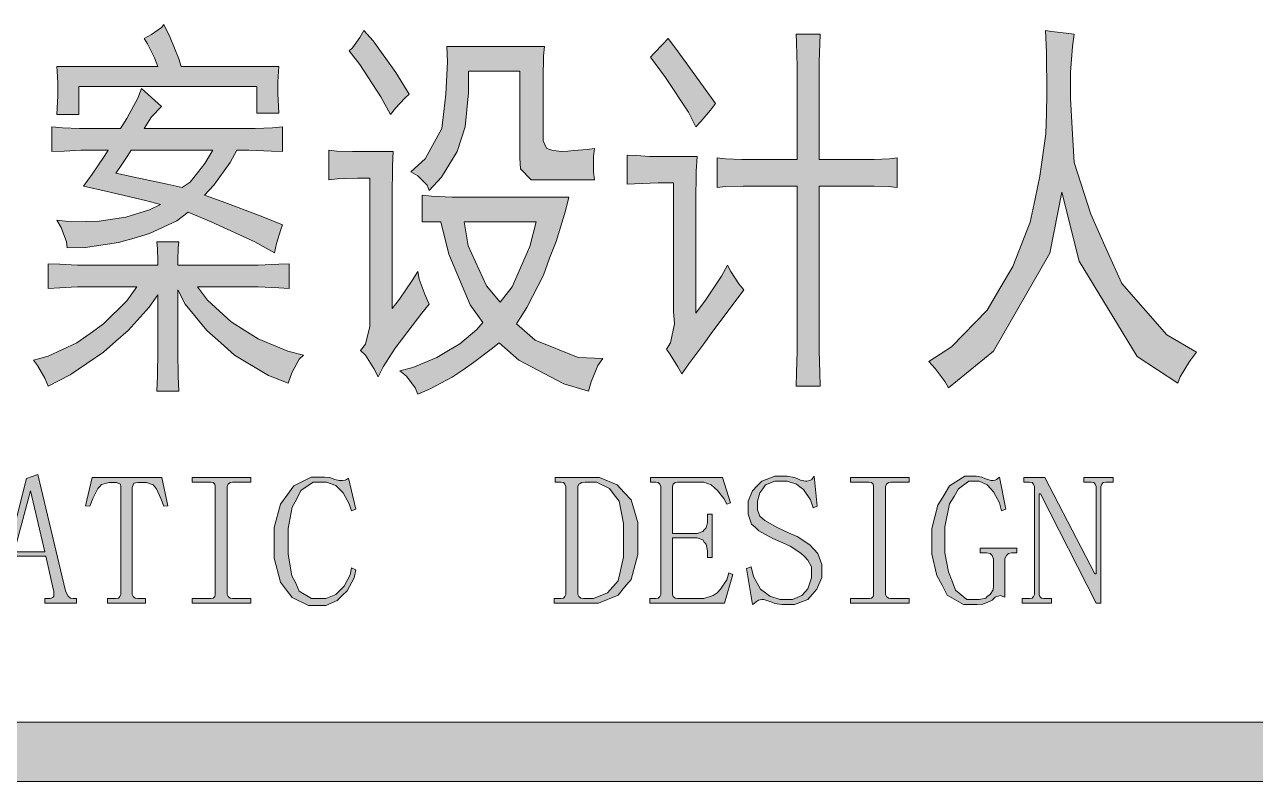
# Model space of a CAD drawing. Header units: millimetres. Extents: x 0 to 414, y 0 to 292.
# Drawn here: x 359.14 to 367.93, y 66.92 to 72.33 of the extents above; entities that cross this region are included whole.
import ezdxf

# ---------------------------------------------------------------- set-up
doc = ezdxf.new("R2010")
doc.units = ezdxf.units.MM

msp = doc.modelspace()

# ---------------------------------------------------------------- hatches: boundary and pattern name
h = msp.add_hatch(color=0)
h.dxf.hatch_style = 2
h.paths.add_polyline_path([(360.133194, 72.3265), (360.179056, 72.234778), (360.239028, 72.083083), (360.256667, 72.026639), (360.955167, 72.026639), (360.951639, 71.994889), (360.948111, 71.917278), (360.948111, 71.871417), (360.948111, 71.832611), (360.951639, 71.744417), (360.955167, 71.695028), (360.796417, 71.695028), (360.796417, 71.885528), (359.526417, 71.885528), (359.526417, 71.684444), (359.367667, 71.684444), (359.371194, 71.730306), (359.374722, 71.8185), (359.374722, 71.860833), (359.374722, 71.910222), (359.371194, 71.994889), (359.367667, 72.026639), (360.090861, 72.026639), (360.066167, 72.090139), (360.016778, 72.188917), (359.992083, 72.227722), (360.045, 72.255944), (360.115556, 72.305333)])
h = msp.add_hatch(color=0)
h.dxf.hatch_style = 2
h.paths.add_polyline_path([(361.561944, 72.284167), (361.628972, 72.210083), (361.79125, 71.984306), (361.8865, 71.829083), (361.85475, 71.800861), (361.787722, 71.730306), (361.752444, 71.684444), (361.681889, 71.811444), (361.533722, 72.04075), (361.456111, 72.139528), (361.480806, 72.160694), (361.533722, 72.234778)])
h = msp.add_hatch(color=0)
h.dxf.hatch_style = 2
h.paths.add_polyline_path([(365.597722, 69.920556), (365.76, 70.026389), (366.014, 70.287444), (366.105722, 70.442667), (366.197444, 70.597889), (366.320917, 70.915389), (366.356194, 71.081194), (366.391472, 71.243472), (366.433806, 71.546861), (366.437333, 71.6915), (366.440861, 71.832611), (366.437333, 72.128944), (366.430278, 72.284167), (366.472611, 72.277111), (366.578444, 72.266528), (366.634889, 72.259472), (366.624306, 72.171278), (366.610194, 71.987833), (366.610194, 71.896111), (366.610194, 71.800861), (366.620778, 71.585667), (366.627833, 71.462194), (366.634889, 71.34225), (366.754833, 70.971833), (366.864194, 70.724889), (366.977083, 70.477944), (367.298111, 70.111056), (367.509778, 69.987583), (367.460389, 69.920556), (367.393361, 69.811194), (367.375722, 69.765333), (367.086444, 69.955833), (366.670167, 70.636694), (366.546694, 71.130583), (366.462028, 70.693139), (366.059861, 69.994639), (365.738833, 69.733583), (365.714139, 69.775917), (365.643583, 69.871167)])
h = msp.add_hatch(color=0)
h.dxf.hatch_style = 2
h.paths.add_polyline_path([(363.735056, 72.227722), (363.787972, 72.157167), (363.957306, 71.924333), (364.073722, 71.762056), (364.038444, 71.716194), (363.967889, 71.635056), (363.932611, 71.59625), (363.879694, 71.702083), (363.717417, 71.949028), (363.608056, 72.093667), (363.636278, 72.121889), (363.699778, 72.188917)])
h = msp.add_hatch(color=0)
h.dxf.hatch_style = 2
h.paths.add_polyline_path([(364.655806, 71.363417), (364.655806, 71.917278), (364.655806, 72.026639), (364.652278, 72.1995), (364.64875, 72.259472), (364.821611, 72.259472), (364.818083, 72.188917), (364.814556, 72.061917), (364.814556, 72.005472), (364.814556, 71.363417), (365.15675, 71.363417), (365.206139, 71.363417), (365.3155, 71.366944), (365.371944, 71.374), (365.371944, 71.162333), (365.308444, 71.169389), (365.206139, 71.172917), (365.163806, 71.172917), (364.814556, 71.172917), (364.814556, 70.065194), (364.814556, 69.998167), (364.818083, 69.839417), (364.821611, 69.744167), (364.64875, 69.744167), (364.652278, 69.839417), (364.655806, 69.994639), (364.655806, 70.054611), (364.655806, 71.172917), (364.33125, 71.172917), (364.271278, 71.172917), (364.144278, 71.169389), (364.084306, 71.162333), (364.084306, 71.374), (364.144278, 71.366944), (364.260694, 71.363417), (364.317139, 71.363417)])
h = msp.add_hatch(color=0)
h.dxf.hatch_style = 2
h.paths.add_polyline_path([(362.828417, 71.218778), (362.757861, 71.218778), (362.68025, 71.296389), (362.676722, 71.374), (362.676722, 71.994889), (362.309833, 71.994889), (362.309833, 71.839667), (362.285139, 71.59625), (362.256917, 71.508056), (362.228694, 71.419861), (362.115806, 71.236417), (362.027611, 71.141167), (362.0135, 71.179972), (361.946472, 71.247), (361.897083, 71.275222), (361.999389, 71.366944), (362.119333, 71.585667), (362.133444, 71.705611), (362.147556, 71.829083), (362.158139, 72.061917), (362.154611, 72.171278), (362.853111, 72.171278), (362.846056, 72.10425), (362.842528, 71.938444), (362.842528, 71.839667), (362.842528, 71.539806), (362.842528, 71.497472), (362.867222, 71.444556), (362.888389, 71.433972), (362.913083, 71.426917), (362.976583, 71.419861), (363.018917, 71.423389), (363.06125, 71.426917), (363.1565, 71.433972), (363.209417, 71.441028), (363.202361, 71.384583), (363.202361, 71.275222), (363.209417, 71.218778)])
h = msp.add_hatch(color=0)
h.paths.add_polyline_path([(360.115556, 71.740889), (360.045, 71.666806), (359.992083, 71.585667), (360.729389, 71.585667), (360.785833, 71.585667), (360.909306, 71.589194), (360.979861, 71.59625), (360.979861, 71.419861), (360.90225, 71.423389), (360.739972, 71.430444), (360.655306, 71.430444), (360.605917, 71.34225), (360.4895, 71.179972), (360.422472, 71.109417), (360.549472, 71.063556), (360.828167, 70.957722), (360.979861, 70.89775), (360.969278, 70.862472), (360.937528, 70.763694), (360.923417, 70.696667), (360.782306, 70.774278), (360.471861, 70.918917), (360.306056, 70.985944), (360.224917, 70.925972), (360.030889, 70.83425), (359.921528, 70.8025), (359.808639, 70.77075), (359.572278, 70.735472), (359.44175, 70.731944), (359.438222, 70.774278), (359.399417, 70.876583), (359.367667, 70.9295), (359.469972, 70.918917), (359.671056, 70.922444), (359.766306, 70.936556), (359.861556, 70.950667), (360.030889, 71.003583), (360.1085, 71.042389), (360.002667, 71.070611), (359.7275, 71.134111), (359.558167, 71.172917), (359.621667, 71.257583), (359.706333, 71.384583), (359.734556, 71.430444), (359.575806, 71.430444), (359.540528, 71.430444), (359.420583, 71.423389), (359.332389, 71.419861), (359.332389, 71.59625), (359.41, 71.589194), (359.529944, 71.585667), (359.575806, 71.585667), (359.82275, 71.585667), (359.868611, 71.656222), (359.946222, 71.800861), (359.974444, 71.871417)])
h.paths.add_polyline_path([(359.791, 71.264639), (359.921528, 71.236417), (360.157889, 71.187028), (360.263722, 71.162333), (360.320167, 71.201139), (360.426, 71.335194), (360.482444, 71.430444), (359.900361, 71.430444), (359.875667, 71.391639), (359.819222, 71.306972)])
h = msp.add_hatch(color=0)
h.dxf.hatch_style = 2
h.paths.add_polyline_path([(361.770083, 71.419861), (361.766556, 71.317556), (361.763028, 71.095306), (361.763028, 70.975361), (361.763028, 70.298028), (361.815944, 70.365056), (361.907667, 70.499111), (361.946472, 70.562611), (361.957056, 70.509694), (361.999389, 70.393278), (362.027611, 70.329778), (361.974694, 70.266278), (361.875917, 70.13575), (361.830056, 70.075778), (361.784194, 70.015806), (361.699528, 69.88175), (361.66425, 69.811194), (361.6325, 69.871167), (361.572528, 69.966417), (361.53725, 69.998167), (361.572528, 70.044028), (361.604278, 70.171028), (361.604278, 70.252167), (361.604278, 71.229361), (361.516083, 71.229361), (361.371444, 71.225833), (361.311472, 71.218778), (361.311472, 71.430444), (361.367917, 71.423389), (361.480806, 71.419861), (361.53725, 71.419861)])
h = msp.add_hatch(color=0)
h.dxf.hatch_style = 2
h.paths.add_polyline_path([(363.943194, 71.384583), (363.936139, 71.27875), (363.932611, 71.0565), (363.932611, 70.940083), (363.932611, 70.266278), (364.003167, 70.358), (364.116056, 70.530861), (364.158389, 70.608472), (364.183083, 70.562611), (364.239528, 70.474417), (364.274806, 70.432083), (364.041972, 70.121639), (363.989056, 70.047556), (363.883222, 69.902917), (363.833833, 69.832361), (363.805611, 69.88175), (363.749167, 69.969944), (363.724472, 70.00875), (363.752694, 70.054611), (363.780917, 70.188667), (363.773861, 70.276861), (363.773861, 71.197611), (363.6645, 71.197611), (363.495167, 71.190556), (363.44225, 71.187028), (363.44225, 71.395167), (363.509278, 71.391639), (363.601, 71.384583), (363.625694, 71.384583)])
h = msp.add_hatch(color=0)
h.paths.add_polyline_path([(361.978222, 71.109417), (362.04525, 71.102361), (362.193417, 71.095306), (362.278083, 71.095306), (363.025972, 71.095306), (363.001278, 70.996528), (362.93425, 70.777806), (362.888389, 70.657861), (362.846056, 70.537917), (362.726111, 70.305083), (362.652028, 70.188667), (362.786083, 70.07225), (363.093, 69.948778), (363.269389, 69.941722), (363.234111, 69.892333), (363.184722, 69.775917), (363.167083, 69.708889), (362.990694, 69.761806), (362.669667, 69.931139), (362.528556, 70.054611), (362.472111, 70.00875), (362.345111, 69.9135), (362.271028, 69.860583), (362.193417, 69.807667), (362.031139, 69.723), (361.946472, 69.687722), (361.928833, 69.733583), (361.865333, 69.814722), (361.819472, 69.853528), (361.911194, 69.878222), (362.084056, 69.948778), (362.165194, 69.998167), (362.246333, 70.047556), (362.369806, 70.149861), (362.412139, 70.19925), (362.320417, 70.32625), (362.168722, 70.686083), (362.112278, 70.918917), (361.978222, 70.918917)])
h.paths.add_polyline_path([(362.535611, 70.343889), (362.620278, 70.45325), (362.747278, 70.742528), (362.793139, 70.918917), (362.278083, 70.918917), (362.306306, 70.746056), (362.436833, 70.460306)])
h = msp.add_hatch(color=0)
h.dxf.hatch_style = 2
h.paths.add_polyline_path([(360.090861, 70.608472), (360.090861, 70.640222), (360.087333, 70.724889), (360.083806, 70.774278), (360.239028, 70.774278), (360.2355, 70.731944), (360.231972, 70.647278), (360.231972, 70.608472), (360.729389, 70.608472), (360.807, 70.608472), (360.955167, 70.615528), (361.02925, 70.619056), (361.02925, 70.442667), (360.955167, 70.446194), (360.807, 70.45325), (360.729389, 70.45325), (360.373083, 70.45325), (360.443639, 70.358), (360.612972, 70.202778), (360.71175, 70.142806), (360.807, 70.082833), (361.018667, 69.994639), (361.131556, 69.966417), (361.099806, 69.938194), (361.046889, 69.839417), (361.022194, 69.765333), (360.881083, 69.821778), (360.637667, 69.966417), (360.538889, 70.054611), (360.440111, 70.142806), (360.284889, 70.329778), (360.231972, 70.432083), (360.231972, 70.054611), (360.231972, 69.987583), (360.2355, 69.814722), (360.239028, 69.708889), (360.083806, 69.708889), (360.087333, 69.814722), (360.090861, 69.998167), (360.090861, 70.075778), (360.090861, 70.396806), (360.027361, 70.308611), (359.879194, 70.142806), (359.791, 70.065194), (359.702806, 69.987583), (359.462917, 69.825306), (359.307694, 69.744167), (359.283, 69.800611), (359.230083, 69.892333), (359.201861, 69.931139), (359.307694, 69.959361), (359.512306, 70.054611), (359.607556, 70.121639), (359.702806, 70.188667), (359.868611, 70.354472), (359.939167, 70.45325), (359.565222, 70.45325), (359.515833, 70.45325), (359.388833, 70.446194), (359.307694, 70.442667), (359.307694, 70.619056), (359.388833, 70.615528), (359.515833, 70.608472), (359.565222, 70.608472)])
h = msp.add_hatch(color=0)
h.paths.add_polyline_path([(359.290056, 68.530611), (359.053694, 68.530611), (359.007833, 68.329528), (359.000778, 68.308361), (359.000778, 68.269556), (359.007833, 68.255444), (359.011361, 68.241333), (359.036056, 68.227222), (359.053694, 68.227222), (359.067806, 68.227222), (359.067806, 68.195472), (358.873778, 68.195472), (358.873778, 68.227222), (358.891417, 68.227222), (358.902, 68.227222), (358.919639, 68.23075), (358.93375, 68.244861), (358.944333, 68.266028), (358.947861, 68.283667), (359.152472, 69.084472), (359.233611, 69.112694), (359.431167, 68.283667), (359.438222, 68.266028), (359.448806, 68.244861), (359.466444, 68.23075), (359.484083, 68.227222), (359.494667, 68.227222), (359.508778, 68.227222), (359.508778, 68.195472), (359.283, 68.195472), (359.283, 68.227222), (359.304167, 68.227222), (359.321806, 68.227222), (359.339444, 68.234278), (359.3465, 68.244861), (359.3465, 68.280139), (359.342972, 68.297778)])
h.paths.add_polyline_path([(359.180694, 68.996278), (359.064278, 68.562361), (359.283, 68.562361)])
h = msp.add_hatch(color=0)
h.dxf.hatch_style = 2
h.paths.add_polyline_path([(364.5535, 68.625861), (364.482944, 68.657611), (364.384167, 68.710528), (364.359472, 68.735222), (364.33125, 68.759917), (364.306556, 68.830472), (364.306556, 68.879861), (364.306556, 68.922194), (364.338306, 68.996278), (364.370056, 69.031556), (364.405333, 69.066833), (364.497056, 69.102111), (364.557028, 69.102111), (364.58525, 69.102111), (364.634639, 69.091528), (364.655806, 69.084472), (364.6805, 69.073889), (364.715778, 69.066833), (364.726361, 69.066833), (364.747528, 69.070361), (364.761639, 69.077417), (364.772222, 69.091528), (364.779278, 69.102111), (364.800444, 68.886917), (364.772222, 68.876333), (364.751056, 68.932778), (364.701667, 69.006861), (364.676972, 69.0245), (364.652278, 69.045667), (364.58525, 69.066833), (364.546444, 69.066833), (364.497056, 69.066833), (364.430028, 69.038611), (364.412389, 69.010389), (364.391222, 68.982167), (364.373583, 68.922194), (364.373583, 68.890444), (364.373583, 68.862222), (364.391222, 68.816361), (364.408861, 68.798722), (364.4265, 68.784611), (364.518222, 68.731694), (364.595833, 68.696417), (364.655806, 68.671722), (364.747528, 68.61175), (364.77575, 68.58), (364.803972, 68.54825), (364.832194, 68.470639), (364.832194, 68.424778), (364.832194, 68.378917), (364.796917, 68.29425), (364.765167, 68.255444), (364.733417, 68.220167), (364.638167, 68.184889), (364.574667, 68.184889), (364.546444, 68.184889), (364.497056, 68.191944), (364.475889, 68.202528), (364.454722, 68.209583), (364.419444, 68.220167), (364.405333, 68.220167), (364.380639, 68.216639), (364.366528, 68.206056), (364.348889, 68.191944), (364.338306, 68.184889), (364.295972, 68.442417), (364.327722, 68.453), (364.345361, 68.385972), (364.39475, 68.29425), (364.430028, 68.269556), (364.461778, 68.244861), (364.535861, 68.220167), (364.578194, 68.220167), (364.624056, 68.220167), (364.691083, 68.248389), (364.71225, 68.273083), (364.733417, 68.297778), (364.758111, 68.375389), (364.758111, 68.424778), (364.758111, 68.453), (364.733417, 68.502389), (364.708722, 68.527083), (364.684028, 68.551778), (364.606417, 68.601167)])
h = msp.add_hatch(color=0)
h.dxf.hatch_style = 2
h.paths.add_polyline_path([(365.922278, 69.066833), (365.883472, 69.066833), (365.809389, 69.010389), (365.777639, 68.957472), (365.745889, 68.904556), (365.710611, 68.73875), (365.710611, 68.629389), (365.710611, 68.555306), (365.738833, 68.417722), (365.763528, 68.350694), (365.788222, 68.287194), (365.869361, 68.220167), (365.925806, 68.220167), (365.957556, 68.220167), (366.003417, 68.23075), (366.017528, 68.244861), (366.035167, 68.255444), (366.056333, 68.290722), (366.059861, 68.315417), (366.059861, 68.491806), (366.059861, 68.509444), (366.049278, 68.534139), (366.035167, 68.54825), (366.010472, 68.555306), (365.996361, 68.555306), (365.964611, 68.555306), (365.964611, 68.587056), (366.225667, 68.587056), (366.225667, 68.555306), (366.200972, 68.555306), (366.186861, 68.555306), (366.165694, 68.54825), (366.151583, 68.534139), (366.141, 68.512972), (366.141, 68.498861), (366.141, 68.237806), (366.126889, 68.241333), (366.10925, 68.248389), (366.091611, 68.244861), (366.081028, 68.241333), (366.070444, 68.237806), (366.049278, 68.216639), (366.014, 68.199), (365.999889, 68.195472), (365.98225, 68.188417), (365.943444, 68.184889), (365.922278, 68.184889), (365.844667, 68.184889), (365.72825, 68.251917), (365.692972, 68.322472), (365.654167, 68.393028), (365.618889, 68.544722), (365.618889, 68.629389), (365.618889, 68.728167), (365.661222, 68.893972), (365.703556, 68.964528), (365.745889, 69.031556), (365.85525, 69.102111), (365.922278, 69.102111), (365.936389, 69.102111), (365.975194, 69.095056), (365.996361, 69.084472), (366.017528, 69.077417), (366.042222, 69.070361), (366.056333, 69.070361), (366.070444, 69.073889), (366.081028, 69.077417), (366.102194, 69.095056), (366.148056, 68.86575), (366.116306, 68.855167), (366.102194, 68.911611), (366.059861, 68.989222), (366.038694, 69.013917), (366.014, 69.038611), (365.957556, 69.066833)])
h = msp.add_hatch(color=0)
h.dxf.hatch_style = 2
h.paths.add_polyline_path([(360.002667, 68.195472), (359.731028, 68.195472), (359.731028, 68.227222), (359.776889, 68.227222), (359.791, 68.227222), (359.808639, 68.23075), (359.819222, 68.241333), (359.826278, 68.255444), (359.826278, 68.266028), (359.826278, 69.003333), (359.826278, 69.0245), (359.82275, 69.045667), (359.794528, 69.05625), (359.776889, 69.05625), (359.741611, 69.05625), (359.688694, 69.042139), (359.674583, 69.028028), (359.660472, 69.013917), (359.625194, 68.943361), (359.604028, 68.886917), (359.572278, 68.890444), (359.621667, 69.091528), (360.119083, 69.091528), (360.161417, 68.890444), (360.133194, 68.886917), (360.112028, 68.943361), (360.080278, 69.010389), (360.069694, 69.0245), (360.055583, 69.038611), (360.009722, 69.05625), (359.970917, 69.05625), (359.946222, 69.05625), (359.918, 69.052722), (359.907417, 69.020972), (359.907417, 68.996278), (359.907417, 68.266028), (359.907417, 68.255444), (359.914472, 68.241333), (359.928583, 68.23075), (359.946222, 68.227222), (359.956806, 68.227222), (360.002667, 68.227222)])
h = msp.add_hatch(color=0)
h.dxf.hatch_style = 2
h.paths.add_polyline_path([(360.334278, 69.059778), (360.334278, 69.091528), (360.754083, 69.091528), (360.754083, 69.059778), (360.634139, 69.059778), (360.623556, 69.059778), (360.605917, 69.05625), (360.591806, 69.045667), (360.58475, 69.028028), (360.58475, 69.017444), (360.58475, 68.266028), (360.58475, 68.255444), (360.591806, 68.241333), (360.605917, 68.23075), (360.623556, 68.227222), (360.634139, 68.227222), (360.754083, 68.227222), (360.754083, 68.195472), (360.334278, 68.195472), (360.334278, 68.227222), (360.454222, 68.227222), (360.468333, 68.227222), (360.485972, 68.23075), (360.496556, 68.241333), (360.500083, 68.255444), (360.500083, 68.266028), (360.500083, 69.017444), (360.500083, 69.028028), (360.496556, 69.045667), (360.485972, 69.05625), (360.468333, 69.059778), (360.454222, 69.059778)])
h = msp.add_hatch(color=0)
h.dxf.hatch_style = 2
h.paths.add_polyline_path([(361.240917, 68.177833), (361.166833, 68.177833), (361.050417, 68.234278), (361.008083, 68.287194), (360.96575, 68.343639), (360.919889, 68.5165), (360.919889, 68.636444), (360.919889, 68.735222), (360.96575, 68.901028), (361.011611, 68.964528), (361.061, 69.031556), (361.184472, 69.095056), (361.262083, 69.095056), (361.279722, 69.095056), (361.318528, 69.091528), (361.336167, 69.084472), (361.353806, 69.077417), (361.385556, 69.070361), (361.399667, 69.070361), (361.41025, 69.070361), (361.427889, 69.073889), (361.438472, 69.077417), (361.452583, 69.088), (361.5055, 68.86575), (361.47375, 68.855167), (361.456111, 68.904556), (361.413778, 68.982167), (361.389083, 69.006861), (361.360861, 69.035083), (361.293833, 69.059778), (361.2515, 69.059778), (361.198583, 69.059778), (361.110389, 68.999806), (361.082167, 68.939833), (361.050417, 68.879861), (361.022194, 68.728167), (361.022194, 68.639972), (361.022194, 68.544722), (361.046889, 68.3895), (361.075111, 68.336583), (361.099806, 68.280139), (361.188, 68.227222), (361.247972, 68.227222), (361.290306, 68.227222), (361.360861, 68.255444), (361.392611, 68.287194), (361.420833, 68.315417), (361.463167, 68.396556), (361.47375, 68.445944), (361.5055, 68.431833), (361.491389, 68.375389), (361.442, 68.283667), (361.406722, 68.248389), (361.371444, 68.213111), (361.290306, 68.177833)])
h = msp.add_hatch(color=0)
h.paths.add_polyline_path([(363.004806, 69.017444), (363.004806, 69.028028), (362.99775, 69.045667), (362.987167, 69.05625), (362.969528, 69.059778), (362.958944, 69.059778), (362.927194, 69.059778), (362.927194, 69.091528), (363.163556, 69.091528), (363.244694, 69.091528), (363.371694, 69.038611), (363.421083, 68.985694), (363.470472, 68.932778), (363.519861, 68.7705), (363.519861, 68.661139), (363.519861, 68.541194), (363.470472, 68.364806), (363.424611, 68.308361), (363.37875, 68.251917), (363.237639, 68.195472), (363.145917, 68.195472), (362.920139, 68.195472), (362.920139, 68.227222), (362.958944, 68.227222), (362.969528, 68.227222), (362.987167, 68.23075), (362.99775, 68.241333), (363.004806, 68.255444), (363.004806, 68.266028)])
h.paths.add_polyline_path([(363.417556, 68.650556), (363.417556, 68.763444), (363.385806, 68.922194), (363.350528, 68.968056), (363.31525, 69.013917), (363.223528, 69.059778), (363.163556, 69.059778), (363.142389, 69.059778), (363.117694, 69.05625), (363.107111, 69.049194), (363.096528, 69.045667), (363.089472, 69.028028), (363.089472, 69.017444), (363.089472, 68.266028), (363.089472, 68.255444), (363.096528, 68.241333), (363.110639, 68.23075), (363.131806, 68.227222), (363.145917, 68.227222), (363.202361, 68.227222), (363.301139, 68.269556), (363.339944, 68.311889), (363.37875, 68.354222), (363.417556, 68.523556)])
h = msp.add_hatch(color=0)
h.dxf.hatch_style = 2
h.paths.add_polyline_path([(363.608056, 69.059778), (363.608056, 69.091528), (364.123111, 69.091528), (364.179556, 68.911611), (364.154861, 68.901028), (364.133694, 68.943361), (364.087833, 68.999806), (364.063139, 69.020972), (364.041972, 69.038611), (363.989056, 69.059778), (363.960833, 69.059778), (363.812667, 69.059778), (363.802083, 69.059778), (363.784444, 69.05625), (363.770333, 69.045667), (363.766806, 69.028028), (363.766806, 69.017444), (363.766806, 68.692889), (363.9185, 68.692889), (363.943194, 68.692889), (363.982, 68.707), (363.992583, 68.717583), (364.006694, 68.731694), (364.017278, 68.7705), (364.017278, 68.798722), (364.017278, 68.830472), (364.049028, 68.830472), (364.049028, 68.520028), (364.017278, 68.520028), (364.017278, 68.541194), (364.017278, 68.569417), (364.006694, 68.615278), (363.992583, 68.629389), (363.982, 68.647028), (363.943194, 68.661139), (363.9185, 68.661139), (363.766806, 68.661139), (363.766806, 68.266028), (363.766806, 68.255444), (363.770333, 68.241333), (363.784444, 68.23075), (363.802083, 68.227222), (363.812667, 68.227222), (363.95025, 68.227222), (363.989056, 68.227222), (364.056083, 68.248389), (364.084306, 68.269556), (364.109, 68.29425), (364.154861, 68.361278), (364.168972, 68.410667), (364.197194, 68.400083), (364.137222, 68.195472), (363.604528, 68.195472), (363.604528, 68.227222), (363.63275, 68.227222), (363.646861, 68.227222), (363.6645, 68.23075), (363.675083, 68.241333), (363.682139, 68.255444), (363.682139, 68.266028), (363.682139, 69.017444), (363.682139, 69.028028), (363.675083, 69.045667), (363.6645, 69.05625), (363.646861, 69.059778), (363.63275, 69.059778)])
h = msp.add_hatch(color=0)
h.dxf.hatch_style = 2
h.paths.add_polyline_path([(365.036806, 69.059778), (365.036806, 69.091528), (365.456611, 69.091528), (365.456611, 69.059778), (365.333139, 69.059778), (365.322556, 69.059778), (365.308444, 69.05625), (365.294333, 69.045667), (365.287278, 69.028028), (365.287278, 69.017444), (365.287278, 68.266028), (365.287278, 68.255444), (365.294333, 68.241333), (365.308444, 68.23075), (365.322556, 68.227222), (365.333139, 68.227222), (365.456611, 68.227222), (365.456611, 68.195472), (365.036806, 68.195472), (365.036806, 68.227222), (365.15675, 68.227222), (365.170861, 68.227222), (365.1885, 68.23075), (365.199083, 68.241333), (365.202611, 68.255444), (365.202611, 68.266028), (365.202611, 69.017444), (365.202611, 69.028028), (365.199083, 69.045667), (365.1885, 69.05625), (365.170861, 69.059778), (365.15675, 69.059778)])
h = msp.add_hatch(color=0)
h.dxf.hatch_style = 2
h.paths.add_polyline_path([(366.783056, 68.403611), (366.793639, 68.403611), (366.793639, 69.017444), (366.793639, 69.028028), (366.786583, 69.045667), (366.776, 69.05625), (366.758361, 69.059778), (366.74425, 69.059778), (366.705444, 69.059778), (366.705444, 69.091528), (366.913583, 69.091528), (366.913583, 69.059778), (366.87125, 69.059778), (366.860667, 69.059778), (366.843028, 69.05625), (366.832444, 69.045667), (366.825389, 69.028028), (366.825389, 69.017444), (366.825389, 68.195472), (366.793639, 68.195472), (366.395, 68.975111), (366.384417, 68.975111), (366.384417, 68.266028), (366.384417, 68.255444), (366.391472, 68.241333), (366.402056, 68.23075), (366.419694, 68.227222), (366.430278, 68.227222), (366.472611, 68.227222), (366.472611, 68.195472), (366.264472, 68.195472), (366.264472, 68.227222), (366.306806, 68.227222), (366.317389, 68.227222), (366.335028, 68.23075), (366.345611, 68.241333), (366.352667, 68.255444), (366.352667, 68.266028), (366.352667, 69.017444), (366.352667, 69.028028), (366.345611, 69.045667), (366.335028, 69.05625), (366.317389, 69.059778), (366.306806, 69.059778), (366.275056, 69.059778), (366.275056, 69.091528), (366.42675, 69.091528)])
h = msp.add_hatch(color=0)
h.dxf.hatch_style = 2
h.paths.add_polyline_path([(354.957944, 66.921944), (354.957944, 67.345278), (404.237472, 67.345278), (404.237472, 66.921944)])

# ---------------------------------------------------------------- linework, layer by layer
at = {"color": 0, "lineweight": 0}
for points in [[(360.133194, 72.3265), (360.179056, 72.234778), (360.239028, 72.083083), (360.256667, 72.026639), (360.955167, 72.026639), (360.951639, 71.994889), (360.948111, 71.917278), (360.948111, 71.871417), (360.948111, 71.832611), (360.951639, 71.744417), (360.955167, 71.695028), (360.796417, 71.695028), (360.796417, 71.885528), (359.526417, 71.885528), (359.526417, 71.684444), (359.367667, 71.684444), (359.371194, 71.730306), (359.374722, 71.8185), (359.374722, 71.860833), (359.374722, 71.910222), (359.371194, 71.994889), (359.367667, 72.026639), (360.090861, 72.026639), (360.066167, 72.090139), (360.016778, 72.188917), (359.992083, 72.227722), (360.045, 72.255944), (360.115556, 72.305333)], [(361.561944, 72.284167), (361.628972, 72.210083), (361.79125, 71.984306), (361.8865, 71.829083), (361.85475, 71.800861), (361.787722, 71.730306), (361.752444, 71.684444), (361.681889, 71.811444), (361.533722, 72.04075), (361.456111, 72.139528), (361.480806, 72.160694), (361.533722, 72.234778)], [(365.597722, 69.920556), (365.76, 70.026389), (366.014, 70.287444), (366.105722, 70.442667), (366.197444, 70.597889), (366.320917, 70.915389), (366.356194, 71.081194), (366.391472, 71.243472), (366.433806, 71.546861), (366.437333, 71.6915), (366.440861, 71.832611), (366.437333, 72.128944), (366.430278, 72.284167), (366.472611, 72.277111), (366.578444, 72.266528), (366.634889, 72.259472), (366.624306, 72.171278), (366.610194, 71.987833), (366.610194, 71.896111), (366.610194, 71.800861), (366.620778, 71.585667), (366.627833, 71.462194), (366.634889, 71.34225), (366.754833, 70.971833), (366.864194, 70.724889), (366.977083, 70.477944), (367.298111, 70.111056), (367.509778, 69.987583), (367.460389, 69.920556), (367.393361, 69.811194), (367.375722, 69.765333), (367.086444, 69.955833), (366.670167, 70.636694), (366.546694, 71.130583), (366.462028, 70.693139), (366.059861, 69.994639), (365.738833, 69.733583), (365.714139, 69.775917), (365.643583, 69.871167)], [(363.735056, 72.227722), (363.787972, 72.157167), (363.957306, 71.924333), (364.073722, 71.762056), (364.038444, 71.716194), (363.967889, 71.635056), (363.932611, 71.59625), (363.879694, 71.702083), (363.717417, 71.949028), (363.608056, 72.093667), (363.636278, 72.121889), (363.699778, 72.188917)], [(364.655806, 71.363417), (364.655806, 71.917278), (364.655806, 72.026639), (364.652278, 72.1995), (364.64875, 72.259472), (364.821611, 72.259472), (364.818083, 72.188917), (364.814556, 72.061917), (364.814556, 72.005472), (364.814556, 71.363417), (365.15675, 71.363417), (365.206139, 71.363417), (365.3155, 71.366944), (365.371944, 71.374), (365.371944, 71.162333), (365.308444, 71.169389), (365.206139, 71.172917), (365.163806, 71.172917), (364.814556, 71.172917), (364.814556, 70.065194), (364.814556, 69.998167), (364.818083, 69.839417), (364.821611, 69.744167), (364.64875, 69.744167), (364.652278, 69.839417), (364.655806, 69.994639), (364.655806, 70.054611), (364.655806, 71.172917), (364.33125, 71.172917), (364.271278, 71.172917), (364.144278, 71.169389), (364.084306, 71.162333), (364.084306, 71.374), (364.144278, 71.366944), (364.260694, 71.363417), (364.317139, 71.363417)], [(362.828417, 71.218778), (362.757861, 71.218778), (362.68025, 71.296389), (362.676722, 71.374), (362.676722, 71.994889), (362.309833, 71.994889), (362.309833, 71.839667), (362.285139, 71.59625), (362.256917, 71.508056), (362.228694, 71.419861), (362.115806, 71.236417), (362.027611, 71.141167), (362.0135, 71.179972), (361.946472, 71.247), (361.897083, 71.275222), (361.999389, 71.366944), (362.119333, 71.585667), (362.133444, 71.705611), (362.147556, 71.829083), (362.158139, 72.061917), (362.154611, 72.171278), (362.853111, 72.171278), (362.846056, 72.10425), (362.842528, 71.938444), (362.842528, 71.839667), (362.842528, 71.539806), (362.842528, 71.497472), (362.867222, 71.444556), (362.888389, 71.433972), (362.913083, 71.426917), (362.976583, 71.419861), (363.018917, 71.423389), (363.06125, 71.426917), (363.1565, 71.433972), (363.209417, 71.441028), (363.202361, 71.384583), (363.202361, 71.275222), (363.209417, 71.218778)], [(360.115556, 71.740889), (360.045, 71.666806), (359.992083, 71.585667), (360.729389, 71.585667), (360.785833, 71.585667), (360.909306, 71.589194), (360.979861, 71.59625), (360.979861, 71.419861), (360.90225, 71.423389), (360.739972, 71.430444), (360.655306, 71.430444), (360.605917, 71.34225), (360.4895, 71.179972), (360.422472, 71.109417), (360.549472, 71.063556), (360.828167, 70.957722), (360.979861, 70.89775), (360.969278, 70.862472), (360.937528, 70.763694), (360.923417, 70.696667), (360.782306, 70.774278), (360.471861, 70.918917), (360.306056, 70.985944), (360.224917, 70.925972), (360.030889, 70.83425), (359.921528, 70.8025), (359.808639, 70.77075), (359.572278, 70.735472), (359.44175, 70.731944), (359.438222, 70.774278), (359.399417, 70.876583), (359.367667, 70.9295), (359.469972, 70.918917), (359.671056, 70.922444), (359.766306, 70.936556), (359.861556, 70.950667), (360.030889, 71.003583), (360.1085, 71.042389), (360.002667, 71.070611), (359.7275, 71.134111), (359.558167, 71.172917), (359.621667, 71.257583), (359.706333, 71.384583), (359.734556, 71.430444), (359.575806, 71.430444), (359.540528, 71.430444), (359.420583, 71.423389), (359.332389, 71.419861), (359.332389, 71.59625), (359.41, 71.589194), (359.529944, 71.585667), (359.575806, 71.585667), (359.82275, 71.585667), (359.868611, 71.656222), (359.946222, 71.800861), (359.974444, 71.871417)], [(359.791, 71.264639), (359.921528, 71.236417), (360.157889, 71.187028), (360.263722, 71.162333), (360.320167, 71.201139), (360.426, 71.335194), (360.482444, 71.430444), (359.900361, 71.430444), (359.875667, 71.391639), (359.819222, 71.306972)], [(361.770083, 71.419861), (361.766556, 71.317556), (361.763028, 71.095306), (361.763028, 70.975361), (361.763028, 70.298028), (361.815944, 70.365056), (361.907667, 70.499111), (361.946472, 70.562611), (361.957056, 70.509694), (361.999389, 70.393278), (362.027611, 70.329778), (361.974694, 70.266278), (361.875917, 70.13575), (361.830056, 70.075778), (361.784194, 70.015806), (361.699528, 69.88175), (361.66425, 69.811194), (361.6325, 69.871167), (361.572528, 69.966417), (361.53725, 69.998167), (361.572528, 70.044028), (361.604278, 70.171028), (361.604278, 70.252167), (361.604278, 71.229361), (361.516083, 71.229361), (361.371444, 71.225833), (361.311472, 71.218778), (361.311472, 71.430444), (361.367917, 71.423389), (361.480806, 71.419861), (361.53725, 71.419861)], [(363.943194, 71.384583), (363.936139, 71.27875), (363.932611, 71.0565), (363.932611, 70.940083), (363.932611, 70.266278), (364.003167, 70.358), (364.116056, 70.530861), (364.158389, 70.608472), (364.183083, 70.562611), (364.239528, 70.474417), (364.274806, 70.432083), (364.041972, 70.121639), (363.989056, 70.047556), (363.883222, 69.902917), (363.833833, 69.832361), (363.805611, 69.88175), (363.749167, 69.969944), (363.724472, 70.00875), (363.752694, 70.054611), (363.780917, 70.188667), (363.773861, 70.276861), (363.773861, 71.197611), (363.6645, 71.197611), (363.495167, 71.190556), (363.44225, 71.187028), (363.44225, 71.395167), (363.509278, 71.391639), (363.601, 71.384583), (363.625694, 71.384583)], [(361.978222, 71.109417), (362.04525, 71.102361), (362.193417, 71.095306), (362.278083, 71.095306), (363.025972, 71.095306), (363.001278, 70.996528), (362.93425, 70.777806), (362.888389, 70.657861), (362.846056, 70.537917), (362.726111, 70.305083), (362.652028, 70.188667), (362.786083, 70.07225), (363.093, 69.948778), (363.269389, 69.941722), (363.234111, 69.892333), (363.184722, 69.775917), (363.167083, 69.708889), (362.990694, 69.761806), (362.669667, 69.931139), (362.528556, 70.054611), (362.472111, 70.00875), (362.345111, 69.9135), (362.271028, 69.860583), (362.193417, 69.807667), (362.031139, 69.723), (361.946472, 69.687722), (361.928833, 69.733583), (361.865333, 69.814722), (361.819472, 69.853528), (361.911194, 69.878222), (362.084056, 69.948778), (362.165194, 69.998167), (362.246333, 70.047556), (362.369806, 70.149861), (362.412139, 70.19925), (362.320417, 70.32625), (362.168722, 70.686083), (362.112278, 70.918917), (361.978222, 70.918917)], [(362.535611, 70.343889), (362.620278, 70.45325), (362.747278, 70.742528), (362.793139, 70.918917), (362.278083, 70.918917), (362.306306, 70.746056), (362.436833, 70.460306)], [(360.090861, 70.608472), (360.090861, 70.640222), (360.087333, 70.724889), (360.083806, 70.774278), (360.239028, 70.774278), (360.2355, 70.731944), (360.231972, 70.647278), (360.231972, 70.608472), (360.729389, 70.608472), (360.807, 70.608472), (360.955167, 70.615528), (361.02925, 70.619056), (361.02925, 70.442667), (360.955167, 70.446194), (360.807, 70.45325), (360.729389, 70.45325), (360.373083, 70.45325), (360.443639, 70.358), (360.612972, 70.202778), (360.71175, 70.142806), (360.807, 70.082833), (361.018667, 69.994639), (361.131556, 69.966417), (361.099806, 69.938194), (361.046889, 69.839417), (361.022194, 69.765333), (360.881083, 69.821778), (360.637667, 69.966417), (360.538889, 70.054611), (360.440111, 70.142806), (360.284889, 70.329778), (360.231972, 70.432083), (360.231972, 70.054611), (360.231972, 69.987583), (360.2355, 69.814722), (360.239028, 69.708889), (360.083806, 69.708889), (360.087333, 69.814722), (360.090861, 69.998167), (360.090861, 70.075778), (360.090861, 70.396806), (360.027361, 70.308611), (359.879194, 70.142806), (359.791, 70.065194), (359.702806, 69.987583), (359.462917, 69.825306), (359.307694, 69.744167), (359.283, 69.800611), (359.230083, 69.892333), (359.201861, 69.931139), (359.307694, 69.959361), (359.512306, 70.054611), (359.607556, 70.121639), (359.702806, 70.188667), (359.868611, 70.354472), (359.939167, 70.45325), (359.565222, 70.45325), (359.515833, 70.45325), (359.388833, 70.446194), (359.307694, 70.442667), (359.307694, 70.619056), (359.388833, 70.615528), (359.515833, 70.608472), (359.565222, 70.608472)], [(364.5535, 68.625861), (364.482944, 68.657611), (364.384167, 68.710528), (364.359472, 68.735222), (364.33125, 68.759917), (364.306556, 68.830472), (364.306556, 68.879861), (364.306556, 68.922194), (364.338306, 68.996278), (364.370056, 69.031556), (364.405333, 69.066833), (364.497056, 69.102111), (364.557028, 69.102111), (364.58525, 69.102111), (364.634639, 69.091528), (364.655806, 69.084472), (364.6805, 69.073889), (364.715778, 69.066833), (364.726361, 69.066833), (364.747528, 69.070361), (364.761639, 69.077417), (364.772222, 69.091528), (364.779278, 69.102111), (364.800444, 68.886917), (364.772222, 68.876333), (364.751056, 68.932778), (364.701667, 69.006861), (364.676972, 69.0245), (364.652278, 69.045667), (364.58525, 69.066833), (364.546444, 69.066833), (364.497056, 69.066833), (364.430028, 69.038611), (364.412389, 69.010389), (364.391222, 68.982167), (364.373583, 68.922194), (364.373583, 68.890444), (364.373583, 68.862222), (364.391222, 68.816361), (364.408861, 68.798722), (364.4265, 68.784611), (364.518222, 68.731694), (364.595833, 68.696417), (364.655806, 68.671722), (364.747528, 68.61175), (364.77575, 68.58), (364.803972, 68.54825), (364.832194, 68.470639), (364.832194, 68.424778), (364.832194, 68.378917), (364.796917, 68.29425), (364.765167, 68.255444), (364.733417, 68.220167), (364.638167, 68.184889), (364.574667, 68.184889), (364.546444, 68.184889), (364.497056, 68.191944), (364.475889, 68.202528), (364.454722, 68.209583), (364.419444, 68.220167), (364.405333, 68.220167), (364.380639, 68.216639), (364.366528, 68.206056), (364.348889, 68.191944), (364.338306, 68.184889), (364.295972, 68.442417), (364.327722, 68.453), (364.345361, 68.385972), (364.39475, 68.29425), (364.430028, 68.269556), (364.461778, 68.244861), (364.535861, 68.220167), (364.578194, 68.220167), (364.624056, 68.220167), (364.691083, 68.248389), (364.71225, 68.273083), (364.733417, 68.297778), (364.758111, 68.375389), (364.758111, 68.424778), (364.758111, 68.453), (364.733417, 68.502389), (364.708722, 68.527083), (364.684028, 68.551778), (364.606417, 68.601167)], [(365.922278, 69.066833), (365.883472, 69.066833), (365.809389, 69.010389), (365.777639, 68.957472), (365.745889, 68.904556), (365.710611, 68.73875), (365.710611, 68.629389), (365.710611, 68.555306), (365.738833, 68.417722), (365.763528, 68.350694), (365.788222, 68.287194), (365.869361, 68.220167), (365.925806, 68.220167), (365.957556, 68.220167), (366.003417, 68.23075), (366.017528, 68.244861), (366.035167, 68.255444), (366.056333, 68.290722), (366.059861, 68.315417), (366.059861, 68.491806), (366.059861, 68.509444), (366.049278, 68.534139), (366.035167, 68.54825), (366.010472, 68.555306), (365.996361, 68.555306), (365.964611, 68.555306), (365.964611, 68.587056), (366.225667, 68.587056), (366.225667, 68.555306), (366.200972, 68.555306), (366.186861, 68.555306), (366.165694, 68.54825), (366.151583, 68.534139), (366.141, 68.512972), (366.141, 68.498861), (366.141, 68.237806), (366.126889, 68.241333), (366.10925, 68.248389), (366.091611, 68.244861), (366.081028, 68.241333), (366.070444, 68.237806), (366.049278, 68.216639), (366.014, 68.199), (365.999889, 68.195472), (365.98225, 68.188417), (365.943444, 68.184889), (365.922278, 68.184889), (365.844667, 68.184889), (365.72825, 68.251917), (365.692972, 68.322472), (365.654167, 68.393028), (365.618889, 68.544722), (365.618889, 68.629389), (365.618889, 68.728167), (365.661222, 68.893972), (365.703556, 68.964528), (365.745889, 69.031556), (365.85525, 69.102111), (365.922278, 69.102111), (365.936389, 69.102111), (365.975194, 69.095056), (365.996361, 69.084472), (366.017528, 69.077417), (366.042222, 69.070361), (366.056333, 69.070361), (366.070444, 69.073889), (366.081028, 69.077417), (366.102194, 69.095056), (366.148056, 68.86575), (366.116306, 68.855167), (366.102194, 68.911611), (366.059861, 68.989222), (366.038694, 69.013917), (366.014, 69.038611), (365.957556, 69.066833)], [(360.002667, 68.195472), (359.731028, 68.195472), (359.731028, 68.227222), (359.776889, 68.227222), (359.791, 68.227222), (359.808639, 68.23075), (359.819222, 68.241333), (359.826278, 68.255444), (359.826278, 68.266028), (359.826278, 69.003333), (359.826278, 69.0245), (359.82275, 69.045667), (359.794528, 69.05625), (359.776889, 69.05625), (359.741611, 69.05625), (359.688694, 69.042139), (359.674583, 69.028028), (359.660472, 69.013917), (359.625194, 68.943361), (359.604028, 68.886917), (359.572278, 68.890444), (359.621667, 69.091528), (360.119083, 69.091528), (360.161417, 68.890444), (360.133194, 68.886917), (360.112028, 68.943361), (360.080278, 69.010389), (360.069694, 69.0245), (360.055583, 69.038611), (360.009722, 69.05625), (359.970917, 69.05625), (359.946222, 69.05625), (359.918, 69.052722), (359.907417, 69.020972), (359.907417, 68.996278), (359.907417, 68.266028), (359.907417, 68.255444), (359.914472, 68.241333), (359.928583, 68.23075), (359.946222, 68.227222), (359.956806, 68.227222), (360.002667, 68.227222)], [(360.334278, 69.059778), (360.334278, 69.091528), (360.754083, 69.091528), (360.754083, 69.059778), (360.634139, 69.059778), (360.623556, 69.059778), (360.605917, 69.05625), (360.591806, 69.045667), (360.58475, 69.028028), (360.58475, 69.017444), (360.58475, 68.266028), (360.58475, 68.255444), (360.591806, 68.241333), (360.605917, 68.23075), (360.623556, 68.227222), (360.634139, 68.227222), (360.754083, 68.227222), (360.754083, 68.195472), (360.334278, 68.195472), (360.334278, 68.227222), (360.454222, 68.227222), (360.468333, 68.227222), (360.485972, 68.23075), (360.496556, 68.241333), (360.500083, 68.255444), (360.500083, 68.266028), (360.500083, 69.017444), (360.500083, 69.028028), (360.496556, 69.045667), (360.485972, 69.05625), (360.468333, 69.059778), (360.454222, 69.059778)], [(361.240917, 68.177833), (361.166833, 68.177833), (361.050417, 68.234278), (361.008083, 68.287194), (360.96575, 68.343639), (360.919889, 68.5165), (360.919889, 68.636444), (360.919889, 68.735222), (360.96575, 68.901028), (361.011611, 68.964528), (361.061, 69.031556), (361.184472, 69.095056), (361.262083, 69.095056), (361.279722, 69.095056), (361.318528, 69.091528), (361.336167, 69.084472), (361.353806, 69.077417), (361.385556, 69.070361), (361.399667, 69.070361), (361.41025, 69.070361), (361.427889, 69.073889), (361.438472, 69.077417), (361.452583, 69.088), (361.5055, 68.86575), (361.47375, 68.855167), (361.456111, 68.904556), (361.413778, 68.982167), (361.389083, 69.006861), (361.360861, 69.035083), (361.293833, 69.059778), (361.2515, 69.059778), (361.198583, 69.059778), (361.110389, 68.999806), (361.082167, 68.939833), (361.050417, 68.879861), (361.022194, 68.728167), (361.022194, 68.639972), (361.022194, 68.544722), (361.046889, 68.3895), (361.075111, 68.336583), (361.099806, 68.280139), (361.188, 68.227222), (361.247972, 68.227222), (361.290306, 68.227222), (361.360861, 68.255444), (361.392611, 68.287194), (361.420833, 68.315417), (361.463167, 68.396556), (361.47375, 68.445944), (361.5055, 68.431833), (361.491389, 68.375389), (361.442, 68.283667), (361.406722, 68.248389), (361.371444, 68.213111), (361.290306, 68.177833)], [(363.004806, 69.017444), (363.004806, 69.028028), (362.99775, 69.045667), (362.987167, 69.05625), (362.969528, 69.059778), (362.958944, 69.059778), (362.927194, 69.059778), (362.927194, 69.091528), (363.163556, 69.091528), (363.244694, 69.091528), (363.371694, 69.038611), (363.421083, 68.985694), (363.470472, 68.932778), (363.519861, 68.7705), (363.519861, 68.661139), (363.519861, 68.541194), (363.470472, 68.364806), (363.424611, 68.308361), (363.37875, 68.251917), (363.237639, 68.195472), (363.145917, 68.195472), (362.920139, 68.195472), (362.920139, 68.227222), (362.958944, 68.227222), (362.969528, 68.227222), (362.987167, 68.23075), (362.99775, 68.241333), (363.004806, 68.255444), (363.004806, 68.266028)], [(363.417556, 68.650556), (363.417556, 68.763444), (363.385806, 68.922194), (363.350528, 68.968056), (363.31525, 69.013917), (363.223528, 69.059778), (363.163556, 69.059778), (363.142389, 69.059778), (363.117694, 69.05625), (363.107111, 69.049194), (363.096528, 69.045667), (363.089472, 69.028028), (363.089472, 69.017444), (363.089472, 68.266028), (363.089472, 68.255444), (363.096528, 68.241333), (363.110639, 68.23075), (363.131806, 68.227222), (363.145917, 68.227222), (363.202361, 68.227222), (363.301139, 68.269556), (363.339944, 68.311889), (363.37875, 68.354222), (363.417556, 68.523556)], [(363.608056, 69.059778), (363.608056, 69.091528), (364.123111, 69.091528), (364.179556, 68.911611), (364.154861, 68.901028), (364.133694, 68.943361), (364.087833, 68.999806), (364.063139, 69.020972), (364.041972, 69.038611), (363.989056, 69.059778), (363.960833, 69.059778), (363.812667, 69.059778), (363.802083, 69.059778), (363.784444, 69.05625), (363.770333, 69.045667), (363.766806, 69.028028), (363.766806, 69.017444), (363.766806, 68.692889), (363.9185, 68.692889), (363.943194, 68.692889), (363.982, 68.707), (363.992583, 68.717583), (364.006694, 68.731694), (364.017278, 68.7705), (364.017278, 68.798722), (364.017278, 68.830472), (364.049028, 68.830472), (364.049028, 68.520028), (364.017278, 68.520028), (364.017278, 68.541194), (364.017278, 68.569417), (364.006694, 68.615278), (363.992583, 68.629389), (363.982, 68.647028), (363.943194, 68.661139), (363.9185, 68.661139), (363.766806, 68.661139), (363.766806, 68.266028), (363.766806, 68.255444), (363.770333, 68.241333), (363.784444, 68.23075), (363.802083, 68.227222), (363.812667, 68.227222), (363.95025, 68.227222), (363.989056, 68.227222), (364.056083, 68.248389), (364.084306, 68.269556), (364.109, 68.29425), (364.154861, 68.361278), (364.168972, 68.410667), (364.197194, 68.400083), (364.137222, 68.195472), (363.604528, 68.195472), (363.604528, 68.227222), (363.63275, 68.227222), (363.646861, 68.227222), (363.6645, 68.23075), (363.675083, 68.241333), (363.682139, 68.255444), (363.682139, 68.266028), (363.682139, 69.017444), (363.682139, 69.028028), (363.675083, 69.045667), (363.6645, 69.05625), (363.646861, 69.059778), (363.63275, 69.059778)], [(365.036806, 69.059778), (365.036806, 69.091528), (365.456611, 69.091528), (365.456611, 69.059778), (365.333139, 69.059778), (365.322556, 69.059778), (365.308444, 69.05625), (365.294333, 69.045667), (365.287278, 69.028028), (365.287278, 69.017444), (365.287278, 68.266028), (365.287278, 68.255444), (365.294333, 68.241333), (365.308444, 68.23075), (365.322556, 68.227222), (365.333139, 68.227222), (365.456611, 68.227222), (365.456611, 68.195472), (365.036806, 68.195472), (365.036806, 68.227222), (365.15675, 68.227222), (365.170861, 68.227222), (365.1885, 68.23075), (365.199083, 68.241333), (365.202611, 68.255444), (365.202611, 68.266028), (365.202611, 69.017444), (365.202611, 69.028028), (365.199083, 69.045667), (365.1885, 69.05625), (365.170861, 69.059778), (365.15675, 69.059778)], [(366.783056, 68.403611), (366.793639, 68.403611), (366.793639, 69.017444), (366.793639, 69.028028), (366.786583, 69.045667), (366.776, 69.05625), (366.758361, 69.059778), (366.74425, 69.059778), (366.705444, 69.059778), (366.705444, 69.091528), (366.913583, 69.091528), (366.913583, 69.059778), (366.87125, 69.059778), (366.860667, 69.059778), (366.843028, 69.05625), (366.832444, 69.045667), (366.825389, 69.028028), (366.825389, 69.017444), (366.825389, 68.195472), (366.793639, 68.195472), (366.395, 68.975111), (366.384417, 68.975111), (366.384417, 68.266028), (366.384417, 68.255444), (366.391472, 68.241333), (366.402056, 68.23075), (366.419694, 68.227222), (366.430278, 68.227222), (366.472611, 68.227222), (366.472611, 68.195472), (366.264472, 68.195472), (366.264472, 68.227222), (366.306806, 68.227222), (366.317389, 68.227222), (366.335028, 68.23075), (366.345611, 68.241333), (366.352667, 68.255444), (366.352667, 68.266028), (366.352667, 69.017444), (366.352667, 69.028028), (366.345611, 69.045667), (366.335028, 69.05625), (366.317389, 69.059778), (366.306806, 69.059778), (366.275056, 69.059778), (366.275056, 69.091528), (366.42675, 69.091528)], [(359.180694, 68.996278), (359.064278, 68.562361), (359.283, 68.562361)], [(354.957944, 66.921944), (354.957944, 67.345278), (404.237472, 67.345278), (404.237472, 66.921944)]]:
    msp.add_lwpolyline(points, close=True, dxfattribs=at)
msp.add_lwpolyline([(358.947861, 68.283667), (359.152472, 69.084472), (359.233611, 69.112694), (359.431167, 68.283667), (359.438222, 68.266028), (359.448806, 68.244861), (359.466444, 68.23075), (359.484083, 68.227222), (359.494667, 68.227222), (359.508778, 68.227222), (359.508778, 68.195472), (359.283, 68.195472), (359.283, 68.227222), (359.304167, 68.227222), (359.321806, 68.227222), (359.339444, 68.234278), (359.3465, 68.244861), (359.3465, 68.280139), (359.342972, 68.297778), (359.290056, 68.530611), (359.053694, 68.530611)], dxfattribs=at)

doc.saveas('drawing.dxf')
